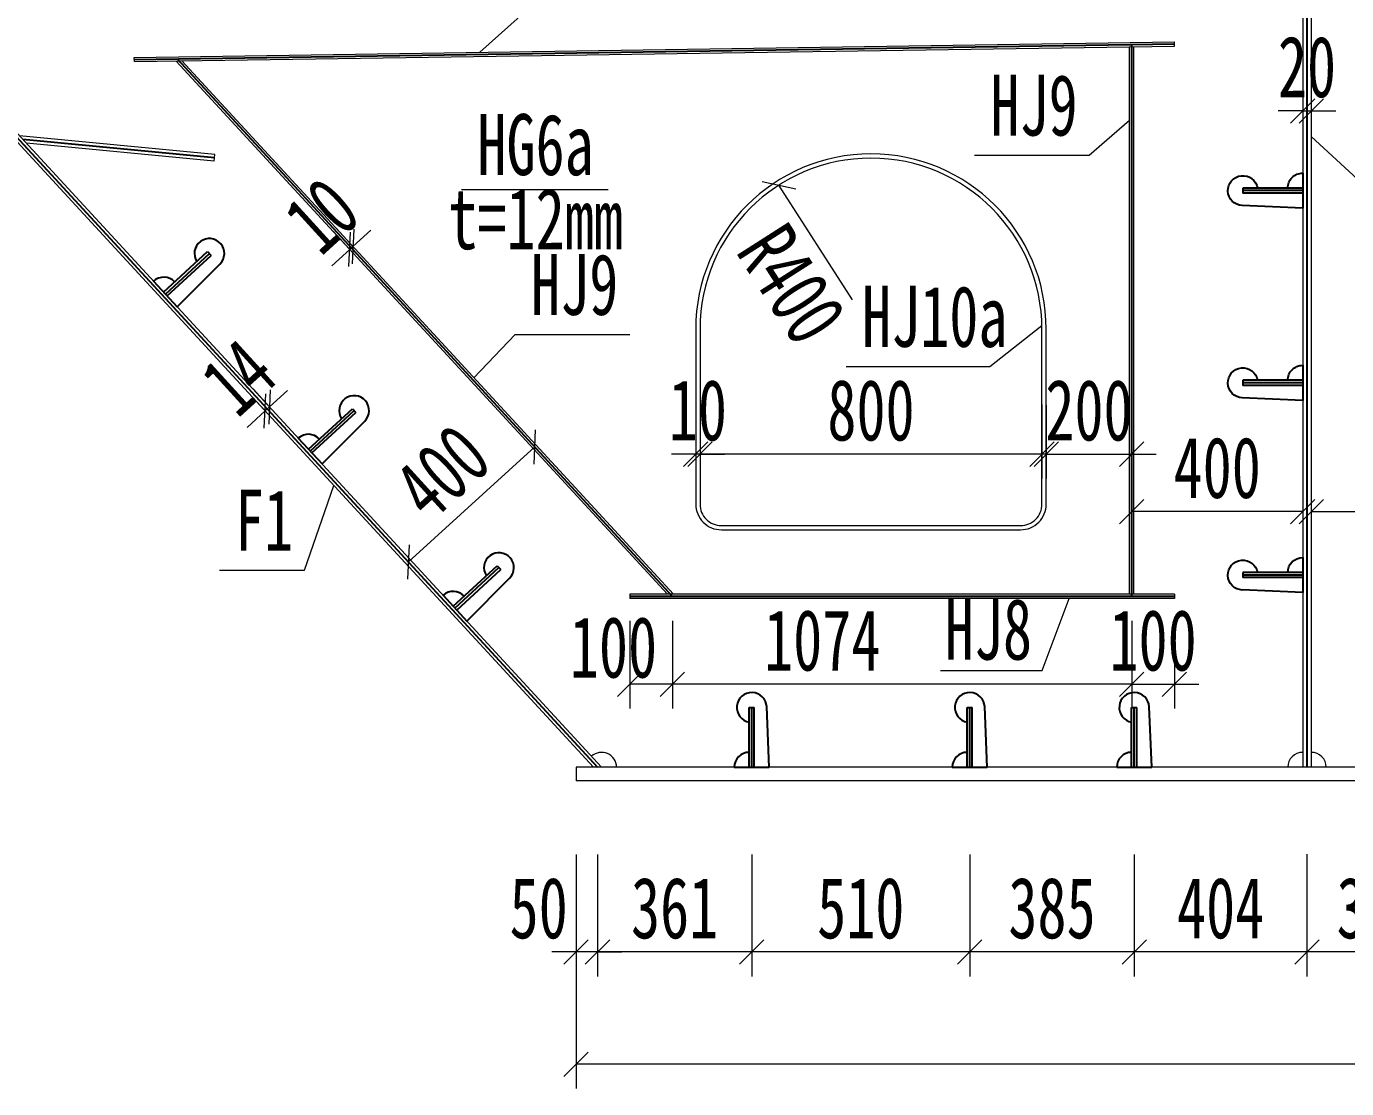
# Model space of a CAD drawing. Header units: millimetres. Extents: x 44597 to 300567, y -113054 to 73044.
# Drawn here: x 122424 to 125513, y -68282 to -65796 of the extents above; entities that cross this region are included whole.
import ezdxf
from ezdxf.enums import TextEntityAlignment as Align

# ---------------------------------------------------------------- set-up
doc = ezdxf.new("R2010")
doc.units = ezdxf.units.MM
doc.layers.get('Defpoints').update_dxf_attribs({"color": 8})
for name, color, linetype, lineweight in [('文字', 7, 'Continuous', 15), ('细实线', 4, 'Continuous', 15), ('钢板粗线', 1, 'Continuous', 25), ('钢板细线', 6, 'Continuous', 15)]:
    doc.layers.add(name, color=color, linetype=linetype, lineweight=lineweight)
doc.styles.add('111', font='', dxfattribs={"width": 0.7})
doc.styles.add('BM_Dim', font='', dxfattribs={"width": 0.85})
doc.styles.get('111').set_extended_font_data('仿宋_GB2312')
doc.styles.get('BM_Dim').set_extended_font_data('仿宋_GB2312')
doc.dimstyles.new('200', dxfattribs={"dimscale": 0, "dimtxt": 2.5, "dimasz": 1, "dimexe": 1, "dimexo": 1, "dimgap": 0.6, "dimtad": 1, "dimdec": 0, "dimdsep": 46, "dimtxsty": '111', "dimblk": 'OBLIQUE', "dimcen": 0, "dimclrd": 4, "dimclre": 4, "dimclrt": 4, "dimadec": 1, "dimazin": 2, "dimtfac": 1, "dimtdec": 0, "dimtix": 1, "dimtmove": 2, "dimatfit": 3, "dimfxl": 4, "dimfxlon": 1, "dimtolj": 1, "dimlwd": -1, "dimlwe": -1, "dimarcsym": 0})

# ---------------------------------------------------------------- blocks, each defined once
blk = doc.blocks.new('_Oblique')
at = {"color": 0, "linetype": 'ByBlock', "lineweight": -2}
blk.add_line((-0.5, -0.5), (0.5, 0.5), dxfattribs=at)
blk = doc.blocks.new('*D2379')
at = {"layer": 'Defpoints', "color": 0, "transparency": 16777216}
for p in [(123759.9, -67530.1), (124120.8, -67530.1), (123759.9, -67962.4)]:
    blk.add_point(p, dxfattribs=at)
at = {"layer": '细实线', "color": 4, "transparency": 16777216}
for p, q in [((123759.9, -67733.9), (123759.9, -68019.6)), ((124120.8, -67733.9), (124120.8, -68019.6)), ((124120.8, -67962.4), (123759.9, -67962.4))]:
    blk.add_line(p, q, dxfattribs=at)
at = {"layer": '细实线', "color": 4, "transparency": 16777216, "xscale": 57.14285714285715, "yscale": 57.14285714285715, "zscale": 57.14285714285715, "rotation": 180}
blk.add_blockref('_Oblique', (123759.9, -67962.4), dxfattribs=at)
at = {"layer": '细实线', "color": 4, "transparency": 16777216, "xscale": 57.14285714285715, "yscale": 57.14285714285715, "zscale": 57.14285714285715}
blk.add_blockref('_Oblique', (124120.8, -67962.4), dxfattribs=at)
at = {"layer": '细实线', "color": 4, "transparency": 16777216, "insert": (123940.4, -67860.2), "char_height": 142.86, "attachment_point": 5, "style": '111'}
blk.add_mtext('\\A1;361', dxfattribs=at)
blk = doc.blocks.new('*D2380')
at = {"layer": 'Defpoints', "color": 0, "transparency": 16777216}
for p in [(129257.9, -67550.5), (123709.9, -67562.1), (123709.9, -68225.2)]:
    blk.add_point(p, dxfattribs=at)
at = {"layer": '细实线', "color": 4, "transparency": 16777216}
for p, q in [((123709.9, -67996.6), (123709.9, -68282.3)), ((129257.9, -67996.6), (129257.9, -68282.3)), ((129257.9, -68225.2), (123709.9, -68225.2))]:
    blk.add_line(p, q, dxfattribs=at)
at = {"layer": '细实线', "color": 4, "transparency": 16777216, "xscale": 57.14285714285715, "yscale": 57.14285714285715, "zscale": 57.14285714285715, "rotation": 180}
blk.add_blockref('_Oblique', (123709.9, -68225.2), dxfattribs=at)
at = {"layer": '细实线', "color": 4, "transparency": 16777216, "xscale": 57.14285714285715, "yscale": 57.14285714285715, "zscale": 57.14285714285715}
blk.add_blockref('_Oblique', (129257.9, -68225.2), dxfattribs=at)
at = {"layer": '细实线', "color": 4, "transparency": 16777216, "insert": (126483.9, -68122.9), "char_height": 142.86, "attachment_point": 5, "style": '111'}
blk.add_mtext('\\A1;5548', dxfattribs=at)
blk = doc.blocks.new('*D2381')
at = {"layer": 'Defpoints', "color": 0, "transparency": 16777216}
for p in [(123835.3, -67130.1), (123935.3, -67130.1), (123835.3, -67335.6)]:
    blk.add_point(p, dxfattribs=at)
at = {"layer": '细实线', "color": 4, "transparency": 16777216}
for p, q in [((123835.3, -67187.2), (123835.3, -67392.7)), ((123935.3, -67187.2), (123935.3, -67392.7)), ((123935.3, -67335.6), (123835.3, -67335.6))]:
    blk.add_line(p, q, dxfattribs=at)
at = {"layer": '细实线', "color": 4, "transparency": 16777216, "xscale": 57.14285714285715, "yscale": 57.14285714285715, "zscale": 57.14285714285715, "rotation": 180}
blk.add_blockref('_Oblique', (123835.3, -67335.6), dxfattribs=at)
at = {"layer": '细实线', "color": 4, "transparency": 16777216, "xscale": 57.14285714285715, "yscale": 57.14285714285715, "zscale": 57.14285714285715}
blk.add_blockref('_Oblique', (123935.3, -67335.6), dxfattribs=at)
at = {"layer": '细实线', "color": 4, "transparency": 16777216, "insert": (123797.3, -67249.9), "char_height": 142.86, "attachment_point": 5, "style": '111'}
blk.add_mtext('\\A1;100', dxfattribs=at)
blk = doc.blocks.new('12-140加劲 有过焊孔')
at = {"layer": 'Defpoints'}
blk.add_line((0, 0), (0, 140), dxfattribs=at)
at = {"layer": '钢板粗线', "color": 7}
for p, q in [((-6, 0), (-6, 140)), ((-6, 140), (6, 140)), ((6, 0), (6, 140)), ((41, 0), (35, 141.5)), ((-41, 0), (41, 0))]:
    blk.add_line(p, q, dxfattribs=at)
for centre, start, end in [((0, 140), 2.441, 260.1291), ((-6, 0), 90, 180)]:
    blk.add_arc(centre, 35, start, end, dxfattribs=at)
blk = doc.blocks.new('14-160加劲 有过焊孔')
at = {"layer": 'Defpoints'}
blk.add_line((38609.4, 31489.3), (38609.4, 31629.3), dxfattribs=at)
at = {"layer": '钢板粗线', "color": 7}
for p, q in [((38650.4, 31489.3), (38644.3, 31630.8)), ((38603.4, 31489.3), (38603.4, 31629.3)), ((38603.4, 31629.3), (38615.4, 31629.3)), ((38615.4, 31489.3), (38615.4, 31629.3)), ((38568.4, 31489.3), (38650.4, 31489.3))]:
    blk.add_line(p, q, dxfattribs=at)
for centre, start, end in [((38609.4, 31629.3), 2.441, 260.1291), ((38603.4, 31489.3), 90, 180)]:
    blk.add_arc(centre, 35, start, end, dxfattribs=at)
blk = doc.blocks.new('*D2389')
at = {"layer": 'Defpoints', "color": 0, "transparency": 16777216}
for p in [(122992.5, -66686.5), (122993, -66707.8), (123003.3, -66698.4)]:
    blk.add_point(p, dxfattribs=at)
at = {"layer": '细实线', "color": 4, "transparency": 16777216}
for p, q in [((122982.2, -66695.9), (122943.7, -66653.6)), ((122992.5, -66686.5), (122954, -66644.2)), ((122992.5, -66686.5), (123034.8, -66648)), ((122982.2, -66695.9), (122992.5, -66686.5)), ((122982.2, -66695.9), (122939.9, -66734.4))]:
    blk.add_line(p, q, dxfattribs=at)
at = {"layer": '细实线', "color": 4, "transparency": 16777216, "xscale": 57.14285714285715, "yscale": 57.14285714285715, "zscale": 57.14285714285715}
for p, rotation in [((122982.2, -66695.9), 42.30941180379739), ((122992.5, -66686.5), 222.3094118037974)]:
    blk.add_blockref('_Oblique', p, dxfattribs=dict(at, rotation=rotation))
at = {"layer": '细实线', "color": 4, "transparency": 16777216, "insert": (122919.6, -66616.7), "char_height": 142.86, "attachment_point": 5, "rotation": 42.3094, "style": '111'}
blk.add_mtext('\\A1;14', dxfattribs=at)
blk = doc.blocks.new('*D2390')
at = {"layer": 'Defpoints', "color": 0, "transparency": 16777216}
for p in [(123187.7, -66310.8), (123198.3, -66337.3), (123205.7, -66330.6)]:
    blk.add_point(p, dxfattribs=at)
at = {"layer": '细实线', "color": 4, "transparency": 16777216}
for p, q in [((123180.3, -66317.6), (123141.8, -66275.3)), ((123187.7, -66310.8), (123149.2, -66268.6)), ((123187.7, -66310.8), (123230, -66272.4)), ((123180.3, -66317.6), (123187.7, -66310.8)), ((123180.3, -66317.6), (123138.1, -66356.1))]:
    blk.add_line(p, q, dxfattribs=at)
at = {"layer": '细实线', "color": 4, "transparency": 16777216, "xscale": 57.14285714285715, "yscale": 57.14285714285715, "zscale": 57.14285714285715}
for p, rotation in [((123180.3, -66317.6), 42.3190985113926), ((123187.7, -66310.8), 222.3190985113926)]:
    blk.add_blockref('_Oblique', p, dxfattribs=dict(at, rotation=rotation))
at = {"layer": '细实线', "color": 4, "transparency": 16777216, "insert": (123115.2, -66238.6), "char_height": 142.86, "attachment_point": 5, "rotation": 42.3191, "style": '111'}
blk.add_mtext('\\A1;10', dxfattribs=at)
blk = doc.blocks.new('*D2391')
at = {"layer": 'Defpoints', "color": 0, "transparency": 16777216}
for p in [(123613.3, -66780.1), (123654.2, -66825), (123358.5, -67094.3)]:
    blk.add_point(p, dxfattribs=at)
at = {"layer": '细实线', "color": 4, "transparency": 16777216}
for p, q in [((123615.7, -66782.8), (123574.8, -66737.9)), ((123317.6, -67049.3), (123613.3, -66780.1)), ((123320, -67052), (123279.1, -67007.1))]:
    blk.add_line(p, q, dxfattribs=at)
at = {"layer": '细实线', "color": 4, "transparency": 16777216, "xscale": 57.14285714285715, "yscale": 57.14285714285715, "zscale": 57.14285714285715}
for p, rotation in [((123613.3, -66780.1), 42.31909851126888), ((123317.6, -67049.3), 222.3190985112689)]:
    blk.add_blockref('_Oblique', p, dxfattribs=dict(at, rotation=rotation))
at = {"layer": '细实线', "color": 4, "transparency": 16777216, "insert": (123396.6, -66839.1), "char_height": 142.86, "attachment_point": 5, "rotation": 42.3191, "style": '111'}
blk.add_mtext('\\A1;400', dxfattribs=at)
blk = doc.blocks.new('*D2392')
at = {"layer": 'Defpoints', "color": 0, "transparency": 16777216}
for p in [(123709.9, -67530.1), (123759.9, -67530.1), (123709.9, -67962.4)]:
    blk.add_point(p, dxfattribs=at)
at = {"layer": '细实线', "color": 4, "transparency": 16777216}
for p, q in [((123709.9, -67733.9), (123709.9, -68019.6)), ((123759.9, -67733.9), (123759.9, -68019.6)), ((123709.9, -67962.4), (123652.8, -67962.4)), ((123759.9, -67962.4), (123709.9, -67962.4)), ((123759.9, -67962.4), (123817.1, -67962.4))]:
    blk.add_line(p, q, dxfattribs=at)
at = {"layer": '细实线', "color": 4, "transparency": 16777216, "xscale": 57.14285714285715, "yscale": 57.14285714285715, "zscale": 57.14285714285715}
blk.add_blockref('_Oblique', (123709.9, -67962.4), dxfattribs=at)
at = {"layer": '细实线', "color": 4, "transparency": 16777216, "xscale": 57.14285714285715, "yscale": 57.14285714285715, "zscale": 57.14285714285715, "rotation": 180}
blk.add_blockref('_Oblique', (123759.9, -67962.4), dxfattribs=at)
at = {"layer": '细实线', "color": 4, "transparency": 16777216, "insert": (123622.3, -67860.2), "char_height": 142.86, "attachment_point": 5, "style": '111'}
blk.add_mtext('\\A1;50', dxfattribs=at)
blk = doc.blocks.new('*D2401')
at = {"layer": 'Defpoints', "color": 0, "transparency": 16777216}
for p in [(123935.3, -67130.1), (125009.8, -67130.1), (123935.3, -67335.6)]:
    blk.add_point(p, dxfattribs=at)
at = {"layer": '细实线', "color": 4, "transparency": 16777216}
for p, q in [((123935.3, -67187.2), (123935.3, -67392.7)), ((125009.8, -67187.2), (125009.8, -67392.7)), ((125009.8, -67335.6), (123935.3, -67335.6))]:
    blk.add_line(p, q, dxfattribs=at)
at = {"layer": '细实线', "color": 4, "transparency": 16777216, "xscale": 57.14285714285715, "yscale": 57.14285714285715, "zscale": 57.14285714285715, "rotation": 180}
blk.add_blockref('_Oblique', (123935.3, -67335.6), dxfattribs=at)
at = {"layer": '细实线', "color": 4, "transparency": 16777216, "xscale": 57.14285714285715, "yscale": 57.14285714285715, "zscale": 57.14285714285715}
blk.add_blockref('_Oblique', (125009.8, -67335.6), dxfattribs=at)
at = {"layer": '细实线', "color": 4, "transparency": 16777216, "insert": (124285.8, -67233.4), "char_height": 142.86, "attachment_point": 5, "style": '111'}
blk.add_mtext('\\A1;1074', dxfattribs=at)
blk = doc.blocks.new('*D2402')
at = {"layer": 'Defpoints', "color": 0, "transparency": 16777216}
for p in [(125015.7, -67530.1), (125419.8, -67530.1), (125015.7, -67962.4)]:
    blk.add_point(p, dxfattribs=at)
at = {"layer": '细实线', "color": 4, "transparency": 16777216}
for p, q in [((125015.7, -67733.9), (125015.7, -68019.6)), ((125419.8, -67733.9), (125419.8, -68019.6)), ((125419.8, -67962.4), (125015.7, -67962.4))]:
    blk.add_line(p, q, dxfattribs=at)
at = {"layer": '细实线', "color": 4, "transparency": 16777216, "xscale": 57.14285714285715, "yscale": 57.14285714285715, "zscale": 57.14285714285715, "rotation": 180}
blk.add_blockref('_Oblique', (125015.7, -67962.4), dxfattribs=at)
at = {"layer": '细实线', "color": 4, "transparency": 16777216, "xscale": 57.14285714285715, "yscale": 57.14285714285715, "zscale": 57.14285714285715}
blk.add_blockref('_Oblique', (125419.8, -67962.4), dxfattribs=at)
at = {"layer": '细实线', "color": 4, "transparency": 16777216, "insert": (125217.8, -67860.2), "char_height": 142.86, "attachment_point": 5, "style": '111'}
blk.add_mtext('\\A1;404', dxfattribs=at)
blk = doc.blocks.new('*D2403')
at = {"layer": 'Defpoints', "color": 0, "transparency": 16777216}
for p in [(124630.9, -67530.1), (125015.7, -67530.1), (124630.9, -67962.4)]:
    blk.add_point(p, dxfattribs=at)
at = {"layer": '细实线', "color": 4, "transparency": 16777216}
for p, q in [((124630.9, -67733.9), (124630.9, -68019.6)), ((125015.7, -67733.9), (125015.7, -68019.6)), ((125015.7, -67962.4), (124630.9, -67962.4))]:
    blk.add_line(p, q, dxfattribs=at)
at = {"layer": '细实线', "color": 4, "transparency": 16777216, "xscale": 57.14285714285715, "yscale": 57.14285714285715, "zscale": 57.14285714285715, "rotation": 180}
blk.add_blockref('_Oblique', (124630.9, -67962.4), dxfattribs=at)
at = {"layer": '细实线', "color": 4, "transparency": 16777216, "xscale": 57.14285714285715, "yscale": 57.14285714285715, "zscale": 57.14285714285715}
blk.add_blockref('_Oblique', (125015.7, -67962.4), dxfattribs=at)
at = {"layer": '细实线', "color": 4, "transparency": 16777216, "insert": (124823.3, -67860.2), "char_height": 142.86, "attachment_point": 5, "style": '111'}
blk.add_mtext('\\A1;385', dxfattribs=at)
blk = doc.blocks.new('*D2404')
at = {"layer": 'Defpoints', "color": 0, "transparency": 16777216}
for p in [(124120.8, -67530.1), (124630.9, -67530.1), (124120.8, -67962.4)]:
    blk.add_point(p, dxfattribs=at)
at = {"layer": '细实线', "color": 4, "transparency": 16777216}
for p, q in [((124120.8, -67733.9), (124120.8, -68019.6)), ((124630.9, -67733.9), (124630.9, -68019.6)), ((124630.9, -67962.4), (124120.8, -67962.4))]:
    blk.add_line(p, q, dxfattribs=at)
at = {"layer": '细实线', "color": 4, "transparency": 16777216, "xscale": 57.14285714285715, "yscale": 57.14285714285715, "zscale": 57.14285714285715, "rotation": 180}
blk.add_blockref('_Oblique', (124120.8, -67962.4), dxfattribs=at)
at = {"layer": '细实线', "color": 4, "transparency": 16777216, "xscale": 57.14285714285715, "yscale": 57.14285714285715, "zscale": 57.14285714285715}
blk.add_blockref('_Oblique', (124630.9, -67962.4), dxfattribs=at)
at = {"layer": '细实线', "color": 4, "transparency": 16777216, "insert": (124375.9, -67860.2), "char_height": 142.86, "attachment_point": 5, "style": '111'}
blk.add_mtext('\\A1;510', dxfattribs=at)
blk = doc.blocks.new('*D2492')
at = {"layer": 'Defpoints', "color": 0, "transparency": 16777216}
for p in [(-4854.9, -1429.4), (-4454.9, -1429.4), (-4454.9, -1668.6)]:
    blk.add_point(p, dxfattribs=at)
at = {"layer": '细实线', "color": 4, "transparency": 16777216}
for p, q in [((-4854.9, -1486.6), (-4854.9, -1725.7)), ((-4454.9, -1486.6), (-4454.9, -1725.7)), ((-4854.9, -1668.6), (-4454.9, -1668.6))]:
    blk.add_line(p, q, dxfattribs=at)
at = {"layer": '细实线', "color": 4, "transparency": 16777216, "xscale": 57.14285714285715, "yscale": 57.14285714285715, "zscale": 57.14285714285715, "rotation": 180}
blk.add_blockref('_Oblique', (-4854.9, -1668.6), dxfattribs=at)
at = {"layer": '细实线', "color": 4, "transparency": 16777216, "xscale": 57.14285714285715, "yscale": 57.14285714285715, "zscale": 57.14285714285715}
blk.add_blockref('_Oblique', (-4454.9, -1668.6), dxfattribs=at)
at = {"layer": '细实线', "color": 4, "transparency": 16777216, "insert": (-4654.9, -1566.3), "char_height": 142.86, "attachment_point": 5, "style": '111'}
blk.add_mtext('\\A1;400', dxfattribs=at)
blk = doc.blocks.new('*D2493')
at = {"layer": 'Defpoints', "color": 0, "transparency": 16777216}
for p in [(-4874.9, -671.8), (-4854.9, -679.2), (-4854.9, -730.4)]:
    blk.add_point(p, dxfattribs=at)
at = {"layer": '细实线', "color": 4, "transparency": 16777216}
for p, q in [((-4874.9, -730.4), (-4932.1, -730.4)), ((-4874.9, -729), (-4874.9, -787.5)), ((-4874.9, -730.4), (-4854.9, -730.4)), ((-4854.9, -730.4), (-4854.9, -787.5)), ((-4854.9, -730.4), (-4797.8, -730.4))]:
    blk.add_line(p, q, dxfattribs=at)
at = {"layer": '细实线', "color": 4, "transparency": 16777216, "xscale": 57.14285714285715, "yscale": 57.14285714285715, "zscale": 57.14285714285715}
blk.add_blockref('_Oblique', (-4874.9, -730.4), dxfattribs=at)
at = {"layer": '细实线', "color": 4, "transparency": 16777216, "xscale": 57.14285714285715, "yscale": 57.14285714285715, "zscale": 57.14285714285715, "rotation": 180}
blk.add_blockref('_Oblique', (-4854.9, -730.4), dxfattribs=at)
at = {"layer": '细实线', "color": 4, "transparency": 16777216, "insert": (-4864.9, -628.1), "char_height": 142.86, "attachment_point": 5, "style": '111'}
blk.add_mtext('\\A1;20', dxfattribs=at)
blk = doc.blocks.new('*D2494')
at = {"layer": 'Defpoints', "color": 0, "transparency": 16777216}
for p in [(-4864.9, -2267.1), (-4521.9, -2267.1), (-4864.9, -2699.4)]:
    blk.add_point(p, dxfattribs=at)
at = {"layer": '细实线', "color": 4, "transparency": 16777216}
for p, q in [((-4864.9, -2470.8), (-4864.9, -2756.6)), ((-4521.9, -2470.8), (-4521.9, -2756.6)), ((-4521.9, -2699.4), (-4864.9, -2699.4))]:
    blk.add_line(p, q, dxfattribs=at)
at = {"layer": '细实线', "color": 4, "transparency": 16777216, "xscale": 57.14285714285715, "yscale": 57.14285714285715, "zscale": 57.14285714285715, "rotation": 180}
blk.add_blockref('_Oblique', (-4864.9, -2699.4), dxfattribs=at)
at = {"layer": '细实线', "color": 4, "transparency": 16777216, "xscale": 57.14285714285715, "yscale": 57.14285714285715, "zscale": 57.14285714285715}
blk.add_blockref('_Oblique', (-4521.9, -2699.4), dxfattribs=at)
at = {"layer": '细实线', "color": 4, "transparency": 16777216, "insert": (-4693.4, -2597.2), "char_height": 142.86, "attachment_point": 5, "style": '111'}
blk.add_mtext('\\A1;343', dxfattribs=at)
blk = doc.blocks.new('*D2450')
at = {"layer": 'Defpoints', "color": 0, "transparency": 16777216}
for p in [(125009.8, -67130.1), (125109.8, -67130.1), (125109.8, -67335.6)]:
    blk.add_point(p, dxfattribs=at)
at = {"layer": '细实线', "color": 4, "transparency": 16777216}
for p, q in [((125009.8, -67187.2), (125009.8, -67392.7)), ((125109.8, -67187.2), (125109.8, -67392.7)), ((125009.8, -67335.6), (124952.7, -67335.6)), ((125009.8, -67335.6), (125109.8, -67335.6)), ((125109.8, -67335.6), (125167, -67335.6))]:
    blk.add_line(p, q, dxfattribs=at)
at = {"layer": '细实线', "color": 4, "transparency": 16777216, "xscale": 57.14285714285715, "yscale": 57.14285714285715, "zscale": 57.14285714285715}
blk.add_blockref('_Oblique', (125009.8, -67335.6), dxfattribs=at)
at = {"layer": '细实线', "color": 4, "transparency": 16777216, "xscale": 57.14285714285715, "yscale": 57.14285714285715, "zscale": 57.14285714285715, "rotation": 180}
blk.add_blockref('_Oblique', (125109.8, -67335.6), dxfattribs=at)
at = {"layer": '细实线', "color": 4, "transparency": 16777216, "insert": (125059.8, -67233.4), "char_height": 142.86, "attachment_point": 5, "style": '111'}
blk.add_mtext('\\A1;100', dxfattribs=at)
blk = doc.blocks.new('*D2452')
at = {"layer": 'Defpoints', "color": 0, "transparency": 16777216}
for p in [(124809.8, -66625.5), (125009.8, -66621.8), (125009.8, -66797)]:
    blk.add_point(p, dxfattribs=at)
at = {"layer": '细实线', "color": 4, "transparency": 16777216}
for p, q in [((124809.8, -66682.6), (124809.8, -66854.2)), ((125009.8, -66678.9), (125009.8, -66854.2)), ((124809.8, -66797), (124752.7, -66797)), ((124809.8, -66797), (125009.8, -66797)), ((125009.8, -66797), (125067, -66797))]:
    blk.add_line(p, q, dxfattribs=at)
at = {"layer": '细实线', "color": 4, "transparency": 16777216, "xscale": 57.14285714285715, "yscale": 57.14285714285715, "zscale": 57.14285714285715}
blk.add_blockref('_Oblique', (124809.8, -66797), dxfattribs=at)
at = {"layer": '细实线', "color": 4, "transparency": 16777216, "xscale": 57.14285714285715, "yscale": 57.14285714285715, "zscale": 57.14285714285715, "rotation": 180}
blk.add_blockref('_Oblique', (125009.8, -66797), dxfattribs=at)
at = {"layer": '细实线', "color": 4, "transparency": 16777216, "insert": (124909.8, -66694.8), "char_height": 142.86, "attachment_point": 5, "style": '111'}
blk.add_mtext('\\A1;200', dxfattribs=at)
blk = doc.blocks.new('*D2453')
at = {"layer": 'Defpoints', "color": 0, "transparency": 16777216}
for p in [(124799.8, -66623.4), (123999.8, -66629.7), (123999.8, -66797)]:
    blk.add_point(p, dxfattribs=at)
at = {"layer": '细实线', "color": 4, "transparency": 16777216}
for p, q in [((123999.8, -66686.8), (123999.8, -66854.2)), ((124799.8, -66680.5), (124799.8, -66854.2)), ((124799.8, -66797), (123999.8, -66797))]:
    blk.add_line(p, q, dxfattribs=at)
at = {"layer": '细实线', "color": 4, "transparency": 16777216, "xscale": 57.14285714285715, "yscale": 57.14285714285715, "zscale": 57.14285714285715, "rotation": 180}
blk.add_blockref('_Oblique', (123999.8, -66797), dxfattribs=at)
at = {"layer": '细实线', "color": 4, "transparency": 16777216, "xscale": 57.14285714285715, "yscale": 57.14285714285715, "zscale": 57.14285714285715}
blk.add_blockref('_Oblique', (124799.8, -66797), dxfattribs=at)
at = {"layer": '细实线', "color": 4, "transparency": 16777216, "insert": (124399.8, -66694.8), "char_height": 142.86, "attachment_point": 5, "style": '111'}
blk.add_mtext('\\A1;800', dxfattribs=at)
blk = doc.blocks.new('*D2454')
at = {"layer": 'Defpoints', "color": 0, "transparency": 16777216}
for p in [(123989.8, -66623.4), (123999.8, -66623.4), (123989.8, -66797)]:
    blk.add_point(p, dxfattribs=at)
at = {"layer": '细实线', "color": 4, "transparency": 16777216}
for p, q in [((123989.8, -66680.5), (123989.8, -66854.2)), ((123999.8, -66680.5), (123999.8, -66854.2)), ((123989.8, -66797), (123932.7, -66797)), ((123999.8, -66797), (123989.8, -66797)), ((123999.8, -66797), (124057, -66797))]:
    blk.add_line(p, q, dxfattribs=at)
at = {"layer": '细实线', "color": 4, "transparency": 16777216, "xscale": 57.14285714285715, "yscale": 57.14285714285715, "zscale": 57.14285714285715}
blk.add_blockref('_Oblique', (123989.8, -66797), dxfattribs=at)
at = {"layer": '细实线', "color": 4, "transparency": 16777216, "xscale": 57.14285714285715, "yscale": 57.14285714285715, "zscale": 57.14285714285715, "rotation": 180}
blk.add_blockref('_Oblique', (123999.8, -66797), dxfattribs=at)
at = {"layer": '细实线', "color": 4, "transparency": 16777216, "insert": (123994.8, -66694.8), "char_height": 142.86, "attachment_point": 5, "style": '111'}
blk.add_mtext('\\A1;10', dxfattribs=at)
blk = doc.blocks.new('*D2460')
at = {"layer": 'Defpoints', "color": 0, "transparency": 16777216}
for p in [(125409.8, -66687), (125009.8, -66693.7), (125009.8, -66931.6)]:
    blk.add_point(p, dxfattribs=at)
at = {"layer": '细实线', "color": 4, "transparency": 16777216}
for p, q in [((125409.8, -66744.1), (125409.8, -66988.8)), ((125009.8, -66750.8), (125009.8, -66988.8)), ((125409.8, -66931.6), (125009.8, -66931.6))]:
    blk.add_line(p, q, dxfattribs=at)
at = {"layer": '细实线', "color": 4, "transparency": 16777216, "xscale": 57.14285714285715, "yscale": 57.14285714285715, "zscale": 57.14285714285715, "rotation": 180}
blk.add_blockref('_Oblique', (125009.8, -66931.6), dxfattribs=at)
at = {"layer": '细实线', "color": 4, "transparency": 16777216, "xscale": 57.14285714285715, "yscale": 57.14285714285715, "zscale": 57.14285714285715}
blk.add_blockref('_Oblique', (125409.8, -66931.6), dxfattribs=at)
at = {"layer": '细实线', "color": 4, "transparency": 16777216, "insert": (125209.8, -66829.4), "char_height": 142.86, "attachment_point": 5, "style": '111'}
blk.add_mtext('\\A1;400', dxfattribs=at)
blk = doc.blocks.new('eee')
at = {"layer": 'Defpoints', "color": 8}
blk.add_line((-4864.9, -88.3), (-4864.9, -2267.1), dxfattribs=at)
at = {"layer": '细实线'}
blk.add_line((-4746.6, -890.1), (-4854.9, -790.5), dxfattribs=at)
at = {"layer": '钢板细线', "color": 3}
for p, q in [((-4874.9, -88.2), (-4874.9, -2267.1)), ((-4854.9, -88.3), (-4854.9, -2267.1))]:
    blk.add_line(p, q, dxfattribs=at)
at = {"layer": '钢板细线'}
for centre, start, end in [((-4874.9, -2267.1), 90, 180), ((-4854.9, -2267.1), 0, 90)]:
    blk.add_arc(centre, 35, start, end, dxfattribs=at)
at = {"layer": '钢板细线', "xscale": -1}
for p, rotation in [((26614.4, 37692.3), 90.0000000000042), ((26614.4, 37242.3), 90.0000000000042), ((26614.4, 36792.3), 90.00000000000422)]:
    blk.add_blockref('14-160加劲 有过焊孔', p, dxfattribs=dict(at, rotation=rotation))
at = {"layer": '细实线'}
for base, p1, p2, picture, middle in [((-4854.9, -730.4), (-4874.9, -671.8), (-4854.9, -679.2), '*D2493', (-4864.9, -628.1)), ((-4454.9, -1668.6), (-4854.9, -1429.4), (-4454.9, -1429.4), '*D2492', (-4654.9, -1566.3)), ((-4864.9, -2699.4), (-4521.9, -2267.1), (-4864.9, -2267.1), '*D2494', (-4693.4, -2597.2))]:
    dim = blk.add_linear_dim(base=base, p1=p1, p2=p2, dimstyle='200', override={"dimscale": 57.142857, "dimblk": 'Oblique'}, dxfattribs=at)
    dim.commit()
    dim.dimension.update_dxf_attribs({"geometry": picture, "text_midpoint": middle})

msp = doc.modelspace()

# ---------------------------------------------------------------- linework, layer by layer
at = {"layer": 'Defpoints'}
for p, q in [((121704, -65298.1), (123759.9, -67530.1)), ((122776.2, -65871.7), (123935.3, -67130.1)), ((122863.6, -66103.3), (122415.6, -66060.4))]:
    msp.add_line(p, q, dxfattribs=at)
at = {"layer": 'Defpoints', "color": 8}
for p, q in [((122676.2, -65873.2), (125109.8, -65836.7)), ((125009.8, -67130.1), (125009.8, -65838.2)), ((125109.8, -67130.1), (123835.3, -67130.1))]:
    msp.add_line(p, q, dxfattribs=at)
at = {"layer": '细实线'}
for p, q in [((123593.8, -65758.7), (123485, -65856.1)), ((124910.5, -66097.1), (125004.8, -66015.4)), ((124641.8, -66097.1), (124910.5, -66097.1)), ((123442, -66177.6), (123784.8, -66177.6)), ((124678.2, -66591.8), (124799.7, -66495.5)), ((123567, -66517), (123470.7, -66618.3)), ((123567, -66517), (123835.7, -66517)), ((124341.4, -66591.8), (124678.2, -66591.8)), ((123074.7, -67068.9), (123143, -66870.7)), ((122875.2, -67068.9), (123074.7, -67068.9)), ((124800.1, -67303.2), (124863.4, -67135.1)), ((124562.1, -67303.2), (124800.1, -67303.2))]:
    msp.add_line(p, q, dxfattribs=at)
at = {"layer": '细实线', "color": 4}
msp.add_line((124356.4, -66436.1), (124184.4, -66167.1), dxfattribs=at)
at = {"layer": '钢板细线'}
for p, q in [((121709.3, -65314.2), (123750.4, -67530.1)), ((121728.5, -65314.4), (123769.5, -67530.1)), ((122676.1, -65868.2), (125109.7, -65831.7)), ((122676.3, -65878.2), (125109.9, -65841.7)), ((125004.8, -67125.1), (125004.8, -65843.3)), ((125014.8, -67125.1), (125014.8, -65843.1)), ((125109.9, -65841.7), (125109.7, -65831.7)), ((122676.3, -65878.2), (122676.1, -65868.2)), ((122774, -65876.8), (123923.9, -67125.1)), ((122787.4, -65876.5), (123937.5, -67125.1)), ((123835.3, -67125.1), (123835.3, -67135.1)), ((125109.8, -67125.1), (123835.3, -67125.1)), ((125109.8, -67135.1), (123835.3, -67135.1)), ((125109.8, -67125.1), (125109.8, -67135.1)), ((129257.9, -67530.1), (123709.9, -67530.1)), ((123709.9, -67530.1), (123709.9, -67562.1)), ((129257.9, -67562.1), (123709.9, -67562.1))]:
    msp.add_line(p, q, dxfattribs=at)
at = {"layer": '钢板细线', "color": 7}
for p, q in [((122864.4, -66095.3), (122407.5, -66051.5)), ((122862.8, -66111.2), (122423.8, -66069.2)), ((122862.8, -66111.2), (122864.4, -66095.3))]:
    msp.add_line(p, q, dxfattribs=at)
at = {"layer": '钢板细线'}
for points in [[(124049.8, -66974.1), (124749.8, -66974.1, 0.414214), (124809.8, -66914.1), (124809.8, -66504.1, 1), (123989.8, -66504.1), (123989.8, -66914.1, 0.414214)], [(124049.8, -66964.1), (124749.8, -66964.1, 0.414214), (124799.8, -66914.1), (124799.8, -66504.1, 1), (123999.8, -66504.1), (123999.8, -66914.1, 0.414214)]]:
    msp.add_lwpolyline(points, format="xyb", close=True, dxfattribs=at)
msp.add_arc((123769.5, -67530.1), 35, 0, 132.5863, dxfattribs=at)

# ---------------------------------------------------------------- block references
at = {"layer": '细实线'}
msp.add_blockref('eee', (130284.8, -65263), dxfattribs=at)
at = {"layer": '细实线', "color": 4, "xscale": 57.14285714285714, "yscale": 57.14285714285714, "zscale": 57.14285714285714, "rotation": 302.5831107516607}
msp.add_blockref('_Oblique', (124184.4, -66167.1), dxfattribs=at)
at = {"layer": '钢板细线'}
for name, p, rotation in [('14-160加劲 有过焊孔', (73429.9, -59358.3), 312.6489191297741), ('14-160加劲 有过焊孔', (73768.6, -59726.1), 312.64891912976), ('14-160加劲 有过焊孔', (74107.4, -60093.8), 312.64891912976), ('12-140加劲 有过焊孔', (124120.8, -67530.1), 359.9999999999936), ('12-140加劲 有过焊孔', (124630.9, -67530.1), 359.9999999999936), ('12-140加劲 有过焊孔', (125015.7, -67530.1), 359.9999999999936)]:
    msp.add_blockref(name, p, dxfattribs=dict(at, rotation=rotation))

# ---------------------------------------------------------------- texts
at = {"layer": '文字', "style": 'BM_Dim', "width": 0.7}
for s, p in [('HJ9', (124781.3, -66094.1)), ('HG6a', (123615, -66186.6)), ('t=12mm', (123615.1, -66360.1)), ('HJ9', (123706.5, -66513.9)), ('HJ10a', (124549, -66588.7)), ('F1', (122980.1, -67065.9)), ('HJ8', (124674.6, -67320.9))]:
    msp.add_text(s, height=142.86, dxfattribs=at).set_placement(p, align=Align.BOTTOM_CENTER)
at = {"layer": '细实线', "color": 4, "insert": (124214, -66399.3), "char_height": 142.86, "attachment_point": 5, "rotation": 302.5831, "style": '111'}
msp.add_mtext('\\A1;R400', dxfattribs=at)

# ---------------------------------------------------------------- dimensions: what is measured, and where the dimension line sits
at = {"layer": '细实线'}
for p1, p2, distance, picture, middle in [((123198.3, -66337.3), (123205.7, -66330.6), 26.7, '*D2390', (123115.2, -66238.6)), ((122993, -66707.8), (123003.3, -66698.4), 16.1, '*D2389', (122919.6, -66616.7)), ((123358.5, -67094.3), (123654.2, -66825), 60.7, '*D2391', (123396.6, -66839.1))]:
    dim = msp.add_aligned_dim(p1=p1, p2=p2, distance=distance, dimstyle='200', override={"dimscale": 57.142857, "dimblk": 'Oblique'}, dxfattribs=at)
    dim.commit()
    dim.dimension.update_dxf_attribs({"geometry": picture, "text_midpoint": middle})
for base, p1, p2, picture, middle in [((123989.8, -66797), (123999.8, -66623.4), (123989.8, -66623.4), '*D2454', (123994.8, -66694.8)), ((125009.8, -66797), (124809.8, -66625.5), (125009.8, -66621.8), '*D2452', (124909.8, -66694.8))]:
    dim = msp.add_linear_dim(base=base, p1=p1, p2=p2, angle=180, dimstyle='200', override={"dimscale": 57.142857, "dimblk": 'Oblique'}, dxfattribs=at)
    dim.commit()
    dim.dimension.update_dxf_attribs({"geometry": picture, "text_midpoint": middle})
for base, p1, p2, override, picture, middle in [((123999.8, -66797), (124799.8, -66623.4), (123999.8, -66629.7), {"dimscale": 57.142857, "dimblk": 'Oblique'}, '*D2453', (124399.8, -66694.8)), ((125009.8, -66931.6), (125409.8, -66687), (125009.8, -66693.7), {"dimscale": 57.142857, "dimblk": 'Oblique'}, '*D2460', (125209.8, -66829.4)), ((125109.8, -67335.6), (125009.8, -67130.1), (125109.8, -67130.1), {"dimscale": 57.142857, "dimblk": 'Oblique'}, '*D2450', (125059.8, -67233.4)), ((123709.9, -68225.2), (129257.9, -67550.5), (123709.9, -67562.1), {"dimscale": 57.142857, "dimtxsty": '111', "dimblk": 'Oblique'}, '*D2380', (126483.9, -68122.9)), ((123759.9, -67962.4), (124120.8, -67530.1), (123759.9, -67530.1), {"dimscale": 57.142857, "dimtxsty": '111', "dimblk": 'Oblique'}, '*D2379', (123940.4, -67860.2)), ((124120.8, -67962.4), (124630.9, -67530.1), (124120.8, -67530.1), {"dimscale": 57.142857, "dimtxsty": '111', "dimblk": 'Oblique'}, '*D2404', (124375.9, -67860.2)), ((124630.9, -67962.4), (125015.7, -67530.1), (124630.9, -67530.1), {"dimscale": 57.142857, "dimtxsty": '111', "dimblk": 'Oblique'}, '*D2403', (124823.3, -67860.2)), ((125015.7, -67962.4), (125419.8, -67530.1), (125015.7, -67530.1), {"dimscale": 57.142857, "dimtxsty": '111', "dimblk": 'Oblique'}, '*D2402', (125217.8, -67860.2))]:
    dim = msp.add_linear_dim(base=base, p1=p1, p2=p2, dimstyle='200', override=override, dxfattribs=at)
    dim.commit()
    dim.dimension.update_dxf_attribs({"geometry": picture, "text_midpoint": middle})
for base, p1, p2, picture, middle in [((123835.3, -67335.6), (123935.3, -67130.1), (123835.3, -67130.1), '*D2381', (123797.3, -67249.9)), ((123935.3325, -67335.591), (125009.8194, -67130.1062), (123935.3325, -67130.1062), '*D2401', (124285.7597, -67233.3516)), ((123709.9, -67962.4), (123759.9, -67530.1), (123709.9, -67530.1), '*D2392', (123622.3, -67860.2))]:
    dim = msp.add_linear_dim(base=base, p1=p1, p2=p2, dimstyle='200', override={"dimscale": 57.142857, "dimblk": 'Oblique'}, dxfattribs=at)
    dim.commit()
    dim.dimension.update_dxf_attribs({"geometry": picture, "text_midpoint": middle, "dimtype": 160})

doc.saveas('drawing.dxf')
